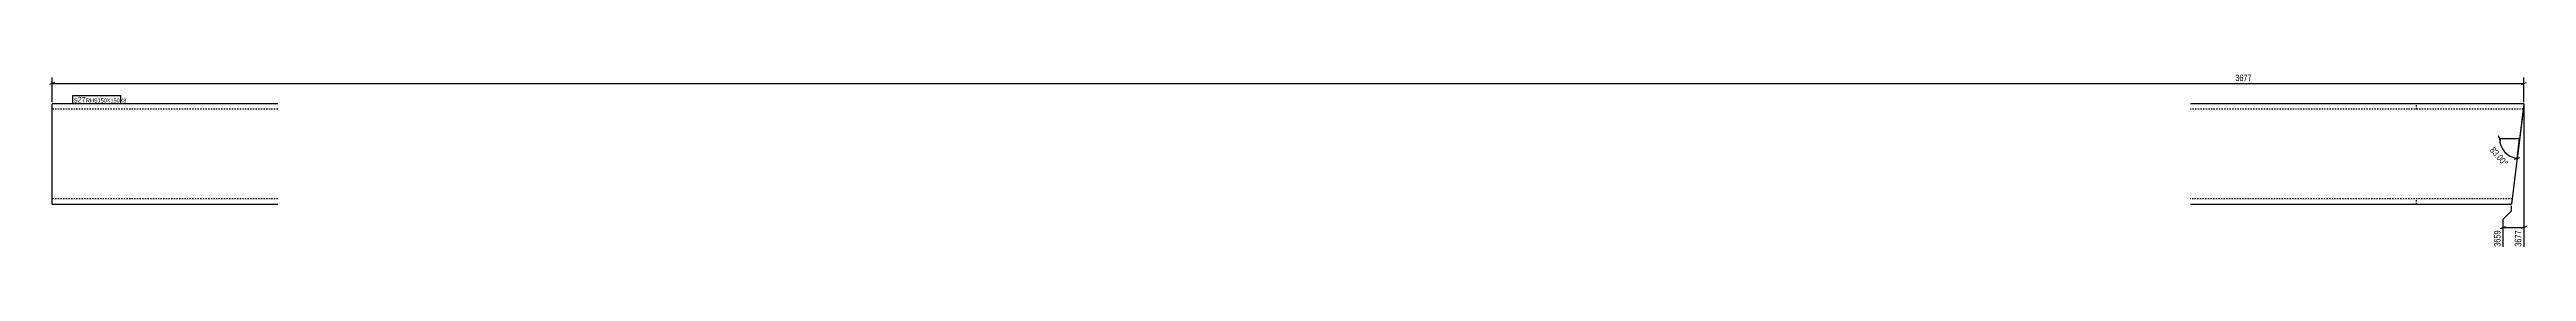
# Model space of a CAD drawing. Header units: millimetres. Extents: x 8 to 13300, y 5 to 267.
# Drawn here: x 9616 to 13300, y 5 to 267 of the extents above; entities that cross this region are included whole.
import ezdxf

# ---------------------------------------------------------------- set-up
doc = ezdxf.new("R2010")
doc.units = ezdxf.units.MM
doc.linetypes.add('DXK_LINE_DOT2', pattern=[3.9198, 1.9599, -1.9599])
for name, color, linetype in [('MÅLSÆTNING', 7, 'Continuous'), ('STÅL', 7, 'Continuous'), ('TEKST', 7, 'Continuous')]:
    doc.layers.add(name, color=color, linetype=linetype)
doc.styles.add('Arial Narrow', font='ARIALN.TTF', dxfattribs={"height": 0.2})

msp = doc.modelspace()

# ---------------------------------------------------------------- linework, layer by layer
at = {"layer": 'MÅLSÆTNING', "color": 7, "linetype": 'Continuous'}
for p, q in [((9619.3, 223.4), (9619.3, 259.8)), ((13296.3, 223.4), (13296.3, 259.8)), ((9623.1, 252.4), (9615.6, 249.4)), ((9619.3, 250.9), (13296.3, 250.9)), ((13292.5, 249.4), (13300, 252.4)), ((13296, 218.4), (13286.2, 139.3)), ((13296.3, 218.4), (13296.3, 7.5)), ((13261.4, 165.4), (13258.4, 172.9)), ((13259.9, 169.1), (13289.9, 169.1)), ((13286.2, 139.3), (13289.9, 169.1)), ((13282.3, 138.3), (13290.2, 140.4)), ((13261.6, 34.6), (13269.1, 37.6)), ((13265.4, 48.6), (13277.9, 61.1)), ((13265.4, 7.5), (13265.4, 48.6)), ((13277.9, 61.1), (13277.9, 68.4)), ((13300, 37.6), (13292.5, 34.6)), ((13265.4, 36.1), (13296.3, 36.1))]:
    msp.add_line(p, q, dxfattribs=at)
msp.add_arc((13289.9, 169.1), 30, 180, 263, dxfattribs=at)
at = {"layer": 'STÅL', "color": 2, "linetype": 'Continuous'}
for p, q in [((9955.3, 220.9), (9619.3, 220.9)), ((9619.3, 200.9), (9619.3, 220.9)), ((9619.3, 90.9), (9619.3, 200.9)), ((13296.3, 220.9), (12800.3, 220.9)), ((13296.3, 220.9), (13277.9, 70.9)), ((9619.3, 70.9), (9619.3, 90.9)), ((9619.3, 70.9), (9955.3, 70.9)), ((12800.3, 70.9), (13277.9, 70.9))]:
    msp.add_line(p, q, dxfattribs=at)
at = {"layer": 'STÅL', "color": 7, "linetype": 'DXK_LINE_DOT2'}
for p, q in [((9955.3, 212.9), (9619.3, 212.9)), ((13295.3, 212.9), (12800.3, 212.9)), ((13136.3, 212.9), (13136.3, 220.9)), ((9619.3, 79.8), (9619.3, 90.9)), ((9619.3, 78.9), (9619.3, 79.8)), ((9955.3, 78.9), (9619.3, 78.9)), ((9619.3, 72.4), (9619.3, 78.9)), ((13278.8, 78.9), (12800.3, 78.9)), ((13136.3, 70.9), (13136.3, 78.9))]:
    msp.add_line(p, q, dxfattribs=at)

# ---------------------------------------------------------------- next in the draw order: wipeouts: each hides what was drawn before it
at = {"color": 0}
for points, layer in [([(12893.2, 252.8), (12893.2, 266.8), (12864.9, 266.8), (12864.9, 252.8)], 'MÅLSÆTNING'), ([(13266.4, 123.8), (13276.9, 133.1), (13252.5, 160.6), (13242.1, 151.3)], 'MÅLSÆTNING'), ([(9667.3, 222.7), (9667.3, 231.4), (9651.8, 231.4), (9651.8, 222.7)], 'TEKST')]:
    msp.add_wipeout(points, dxfattribs=at).dxf.layer = layer
at = {"color": 0, "linetype": 'Continuous'}
msp.add_wipeout([(13294.3, 33.9), (13280.3, 33.9), (13280.3, 5.5), (13294.3, 5.5)], dxfattribs=at).dxf.layer = 'MÅLSÆTNING'

# ---------------------------------------------------------------- next in the draw order: texts
at = {"layer": 'MÅLSÆTNING', "color": 3, "style": 'Arial Narrow'}
msp.add_text('3677', height=9.54, dxfattribs=at).set_placement((12866.9, 254.8))
msp.add_text('83.00°', height=9.54, rotation=-48.5009, dxfattribs=at).set_placement((13244.9, 151.1))
at = {"layer": 'MÅLSÆTNING', "color": 3, "linetype": 'Continuous', "style": 'Arial Narrow'}
msp.add_text('3677', height=9.54, rotation=90.0002, dxfattribs=at).set_placement((13292.3, 7.5))

# ---------------------------------------------------------------- next in the draw order: wipeouts: each hides what was drawn before it
at = {"color": 0, "linetype": 'Continuous'}
msp.add_wipeout([(13263.4, 33.9), (13249.4, 33.9), (13249.4, 5.5), (13263.4, 5.5)], dxfattribs=at).dxf.layer = 'MÅLSÆTNING'
at = {"color": 0}
msp.add_wipeout([(9667.3, 222.7), (9667.3, 231.4), (9651.8, 231.4), (9651.8, 222.7)], dxfattribs=at).dxf.layer = 'TEKST'

# ---------------------------------------------------------------- next in the draw order: linework, layer by layer
at = {"layer": 'TEKST', "color": 7, "linetype": 'Continuous'}
msp.add_line((9650.3, 221.2), (9650.3, 232.9), dxfattribs=at)

# ---------------------------------------------------------------- next in the draw order: texts
at = {"layer": 'MÅLSÆTNING', "color": 3, "linetype": 'Continuous', "style": 'Arial Narrow'}
msp.add_text('3659', height=9.54, rotation=90.0002, dxfattribs=at).set_placement((13261.4, 7.5))

# ---------------------------------------------------------------- next in the draw order: wipeouts: each hides what was drawn before it
at = {"color": 0}
msp.add_wipeout([(9720.2, 222.7), (9720.2, 228.9), (9669.9, 228.9), (9669.9, 222.7)], dxfattribs=at).dxf.layer = 'TEKST'

# ---------------------------------------------------------------- next in the draw order: wipeouts: each hides what was drawn before it
msp.add_wipeout([(9720.2, 222.7), (9720.2, 228.9), (9669.9, 228.9), (9669.9, 222.7)], dxfattribs=at).dxf.layer = 'TEKST'

# ---------------------------------------------------------------- next in the draw order: linework, layer by layer
at = {"layer": 'TEKST', "color": 7, "linetype": 'Continuous'}
for p, q in [((9650.3, 232.9), (9721.7, 232.9)), ((9650.3, 221.2), (9721.7, 221.2)), ((9721.7, 221.2), (9721.7, 232.9))]:
    msp.add_line(p, q, dxfattribs=at)

# ---------------------------------------------------------------- next in the draw order: texts
at = {"layer": 'TEKST', "color": 3, "style": 'Arial Narrow'}
for s, height, p in [('s27', 8.35, (9651.8, 222.7)), ('RHS150X150X8', 5.965, (9669.9, 222.7))]:
    msp.add_text(s, height=height, dxfattribs=at).set_placement(p)

doc.saveas('drawing.dxf')
